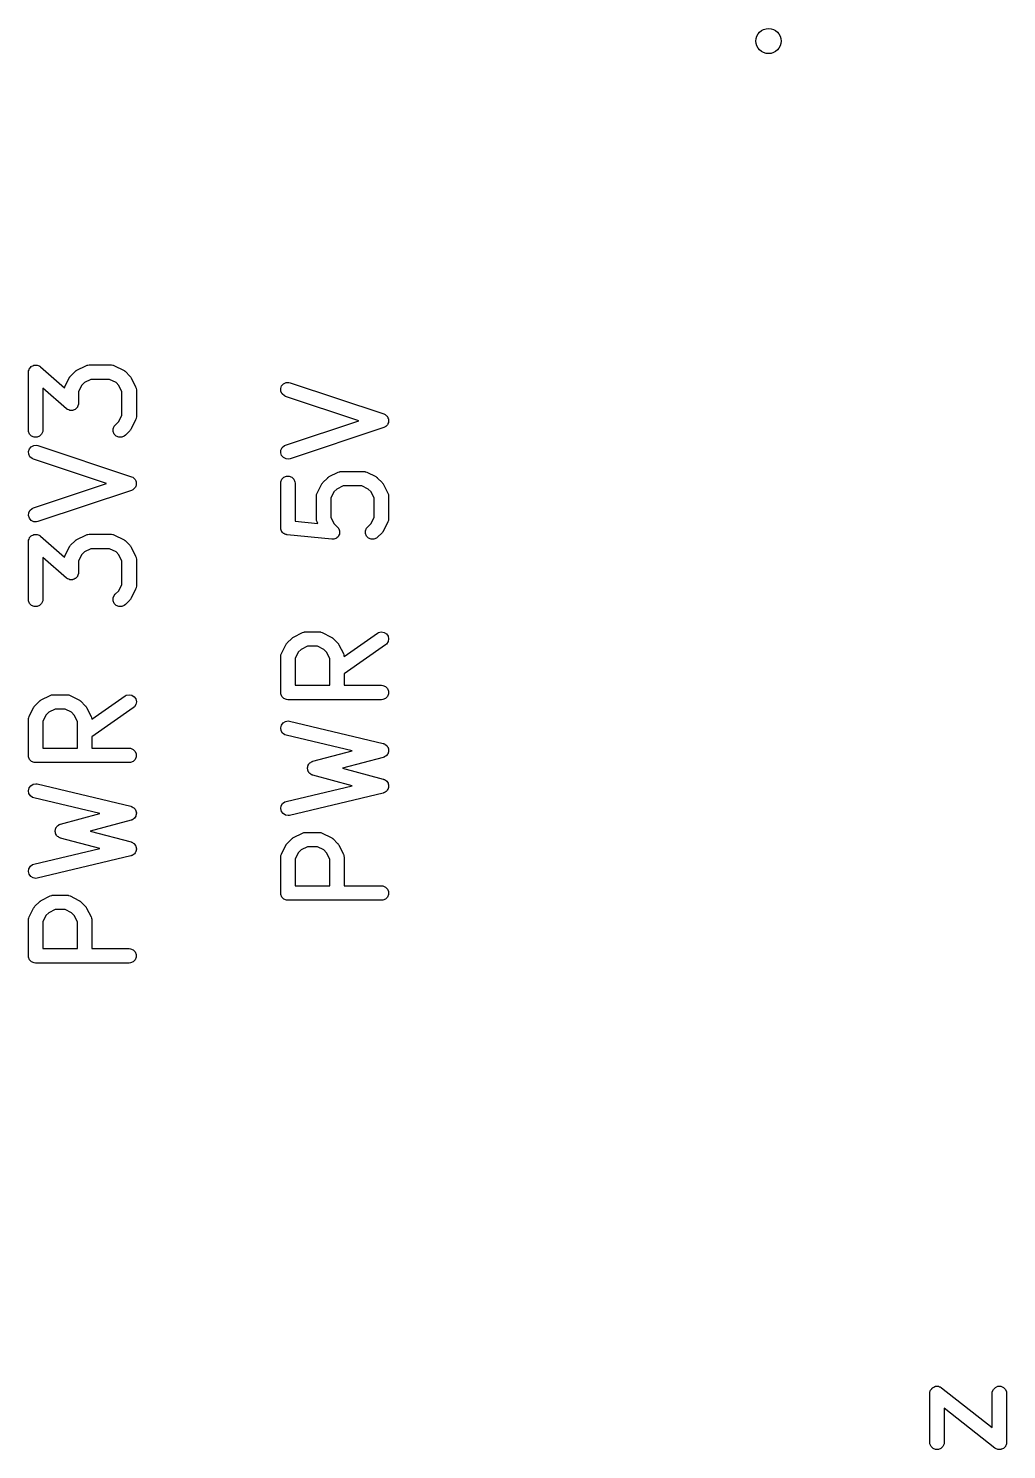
# Model space of a CAD drawing. Extents: x 0.39 to 2.95, y 0.26 to 2.19.
# Drawn here: x 2.395 to 2.93, y 1.23 to 2.007 of the extents above; entities that cross this region are included whole.
import ezdxf

# ---------------------------------------------------------------- set-up
doc = ezdxf.new("R2010")
doc.units = 0
doc.header["$MEASUREMENT"] = 0
doc.layers.add('BLACK', color=7, linetype='CONTINUOUS')

msp = doc.modelspace()

# ---------------------------------------------------------------- linework, layer by layer
at = {"layer": 'BLACK', "linetype": 'CONTINUOUS'}
for p, q in [((2.39515, 1.81885), (2.39519, 1.81926)), ((2.39518, 1.81936), (2.39521, 1.81944)), ((2.39519, 1.81926), (2.39518, 1.81936)), ((2.39521, 1.81944), (2.39523, 1.81962)), ((2.39523, 1.81962), (2.39547, 1.82021)), ((2.39547, 1.82021), (2.39567, 1.82082)), ((2.39567, 1.82082), (2.39576, 1.82092)), ((2.39576, 1.82092), (2.39581, 1.82104)), ((2.39581, 1.82104), (2.39627, 1.82149)), ((2.39627, 1.82149), (2.39669, 1.82198)), ((2.39669, 1.82198), (2.39681, 1.82203)), ((2.39681, 1.82203), (2.3969, 1.82213)), ((2.3969, 1.82213), (2.39749, 1.82237)), ((2.39749, 1.82237), (2.39806, 1.82266)), ((2.39806, 1.82266), (2.3982, 1.82267)), ((2.3982, 1.82267), (2.39832, 1.82272)), ((2.39832, 1.82272), (2.39896, 1.82272)), ((2.39896, 1.82272), (2.3996, 1.82276)), ((2.3996, 1.82276), (2.39972, 1.82272)), ((2.39972, 1.82272), (2.39985, 1.82272)), ((2.39985, 1.82272), (2.40045, 1.82247)), ((2.40045, 1.82247), (2.40105, 1.82227)), ((2.40105, 1.82227), (2.4012, 1.82216)), ((2.4012, 1.82216), (2.40127, 1.82213)), ((2.40127, 1.82213), (2.40135, 1.82206)), ((2.40135, 1.82206), (2.40168, 1.82182)), ((2.40168, 1.82182), (2.41485, 1.8103)), ((2.41824, 1.81676), (2.42067, 1.8192)), ((2.42067, 1.8192), (2.42098, 1.81945)), ((2.42098, 1.81945), (2.42104, 1.81953)), ((2.42104, 1.81953), (2.42116, 1.8196)), ((2.42116, 1.8196), (2.42127, 1.81969)), ((2.42127, 1.81969), (2.42137, 1.81973)), ((2.42137, 1.81973), (2.4217, 1.81994)), ((2.4217, 1.81994), (2.42657, 1.82238)), ((2.42657, 1.82238), (2.42729, 1.82265)), ((2.42729, 1.82265), (2.42743, 1.82266)), ((2.42743, 1.82266), (2.42757, 1.82272)), ((2.42757, 1.82272), (2.42833, 1.82279)), ((2.42833, 1.82279), (2.44052, 1.82279)), ((2.44052, 1.82279), (2.44129, 1.82272)), ((2.44129, 1.82272), (2.44142, 1.82266)), ((2.44142, 1.82266), (2.44156, 1.82265)), ((2.44156, 1.82265), (2.44228, 1.82238)), ((2.44228, 1.82238), (2.44715, 1.81994)), ((2.44715, 1.81994), (2.44748, 1.81973)), ((2.44748, 1.81973), (2.44758, 1.81969)), ((2.44758, 1.81969), (2.44769, 1.8196)), ((2.44769, 1.8196), (2.44781, 1.81953)), ((2.44781, 1.81953), (2.44788, 1.81945)), ((2.44788, 1.81945), (2.44818, 1.8192)), ((2.44818, 1.8192), (2.45061, 1.81676)), ((2.39515, 1.78717), (2.39515, 1.81885)), ((2.41506, 1.81087), (2.4175, 1.81574)), ((2.4175, 1.81574), (2.41771, 1.81607)), ((2.41771, 1.81607), (2.41775, 1.81617)), ((2.41775, 1.81617), (2.41784, 1.81628)), ((2.41784, 1.81628), (2.41791, 1.81639)), ((2.41791, 1.81639), (2.41799, 1.81646)), ((2.41799, 1.81646), (2.41824, 1.81676)), ((2.42426, 1.81165), (2.42252, 1.80818)), ((2.42579, 1.81318), (2.42426, 1.81165)), ((2.42926, 1.81492), (2.42579, 1.81318)), ((2.43959, 1.81492), (2.42926, 1.81492)), ((2.44306, 1.81318), (2.43959, 1.81492)), ((2.4446, 1.81165), (2.44306, 1.81318)), ((2.44633, 1.80818), (2.4446, 1.81165)), ((2.45061, 1.81676), (2.45086, 1.81646)), ((2.45086, 1.81646), (2.45094, 1.81639)), ((2.45094, 1.81639), (2.45102, 1.81628)), ((2.45102, 1.81628), (2.4511, 1.81617)), ((2.4511, 1.81617), (2.45114, 1.81607)), ((2.45114, 1.81607), (2.45135, 1.81574)), ((2.45135, 1.81574), (2.45379, 1.81087)), ((2.53318, 1.80985), (2.53367, 1.81131)), ((2.53367, 1.81131), (2.53467, 1.81247)), ((2.53467, 1.81247), (2.53605, 1.81315)), ((2.53605, 1.81315), (2.53758, 1.81326)), ((2.53758, 1.81326), (2.53833, 1.81309)), ((2.53833, 1.81309), (2.58951, 1.79603)), ((2.41599, 1.79883), (2.40302, 1.81018)), ((2.40302, 1.81018), (2.40302, 1.78717)), ((2.41485, 1.8103), (2.41506, 1.81087)), ((2.42252, 1.80818), (2.42252, 1.80179)), ((2.44633, 1.79541), (2.44633, 1.80818)), ((2.45379, 1.81087), (2.45407, 1.81015)), ((2.45407, 1.81015), (2.45408, 1.81)), ((2.45408, 1.81), (2.45413, 1.80987)), ((2.45413, 1.80987), (2.4542, 1.80911)), ((2.4542, 1.80911), (2.4542, 1.79448)), ((2.53329, 1.80832), (2.53318, 1.80985)), ((2.53398, 1.80694), (2.53329, 1.80832)), ((2.53514, 1.80594), (2.53398, 1.80694)), ((2.53584, 1.80562), (2.53514, 1.80594)), ((2.57582, 1.7923), (2.53584, 1.80562)), ((2.41632, 1.79859), (2.41599, 1.79883)), ((2.4164, 1.79852), (2.41632, 1.79859)), ((2.41647, 1.79849), (2.4164, 1.79852)), ((2.41662, 1.79838), (2.41647, 1.79849)), ((2.41723, 1.79818), (2.41662, 1.79838)), ((2.41782, 1.79793), (2.41723, 1.79818)), ((2.41795, 1.79793), (2.41782, 1.79793)), ((2.41807, 1.79789), (2.41795, 1.79793)), ((2.41871, 1.79793), (2.41807, 1.79789)), ((2.41935, 1.79793), (2.41871, 1.79793)), ((2.41948, 1.79798), (2.41935, 1.79793)), ((2.41961, 1.79799), (2.41948, 1.79798)), ((2.42018, 1.79828), (2.41961, 1.79799)), ((2.42077, 1.79852), (2.42018, 1.79828)), ((2.42087, 1.79861), (2.42077, 1.79852)), ((2.42098, 1.79867), (2.42087, 1.79861)), ((2.42141, 1.79916), (2.42098, 1.79867)), ((2.42186, 1.79961), (2.42141, 1.79916)), ((2.42191, 1.79973), (2.42186, 1.79961)), ((2.422, 1.79983), (2.42191, 1.79973)), ((2.4222, 1.80044), (2.422, 1.79983)), ((2.42245, 1.80103), (2.4222, 1.80044)), ((2.42246, 1.80121), (2.42245, 1.80103)), ((2.42249, 1.80129), (2.42246, 1.80121)), ((2.42252, 1.80179), (2.42248, 1.80139)), ((2.42248, 1.80139), (2.42249, 1.80129)), ((2.58951, 1.79603), (2.59022, 1.79572)), ((2.44153, 1.78794), (2.44212, 1.78936)), ((2.44212, 1.78936), (2.44261, 1.78996)), ((2.44261, 1.78996), (2.4446, 1.79194)), ((2.4446, 1.79194), (2.44633, 1.79541)), ((2.45379, 1.79272), (2.45135, 1.78785)), ((2.45407, 1.79344), (2.45379, 1.79272)), ((2.45408, 1.79358), (2.45407, 1.79344)), ((2.45413, 1.79371), (2.45408, 1.79358)), ((2.4542, 1.79448), (2.45413, 1.79371)), ((2.53584, 1.77897), (2.57582, 1.7923)), ((2.58951, 1.78856), (2.53833, 1.7715)), ((2.59022, 1.78888), (2.58951, 1.78856)), ((2.59022, 1.79572), (2.59043, 1.79553)), ((2.59043, 1.78906), (2.59022, 1.78888)), ((2.59043, 1.79553), (2.59068, 1.79541)), ((2.59068, 1.78919), (2.59043, 1.78906)), ((2.59068, 1.79541), (2.59101, 1.79503)), ((2.59101, 1.78956), (2.59068, 1.78919)), ((2.59101, 1.79503), (2.59138, 1.79471)), ((2.59138, 1.78988), (2.59101, 1.78956)), ((2.59138, 1.79471), (2.5915, 1.79446)), ((2.5915, 1.79013), (2.59138, 1.78988)), ((2.5915, 1.79446), (2.59169, 1.79425)), ((2.59169, 1.79035), (2.5915, 1.79013)), ((2.59169, 1.79425), (2.59184, 1.79378)), ((2.59184, 1.79082), (2.59169, 1.79035)), ((2.59184, 1.79378), (2.59207, 1.79334)), ((2.59207, 1.79126), (2.59184, 1.79082)), ((2.59207, 1.79334), (2.59208, 1.79306)), ((2.59208, 1.79154), (2.59207, 1.79126)), ((2.59208, 1.79306), (2.59217, 1.79279)), ((2.59217, 1.7918), (2.59208, 1.79154)), ((2.59217, 1.79279), (2.59214, 1.7923)), ((2.59214, 1.7923), (2.59217, 1.7918)), ((2.39523, 1.7864), (2.39515, 1.78717)), ((2.39581, 1.78498), (2.39523, 1.7864)), ((2.3969, 1.7839), (2.39581, 1.78498)), ((2.39832, 1.78331), (2.3969, 1.7839)), ((2.39985, 1.78331), (2.39832, 1.78331)), ((2.40127, 1.7839), (2.39985, 1.78331)), ((2.40236, 1.78498), (2.40127, 1.7839)), ((2.40295, 1.7864), (2.40236, 1.78498)), ((2.40302, 1.78717), (2.40295, 1.7864)), ((2.44153, 1.7864), (2.44153, 1.78794)), ((2.44212, 1.78498), (2.44153, 1.7864)), ((2.44321, 1.7839), (2.44212, 1.78498)), ((2.44463, 1.78331), (2.44321, 1.7839)), ((2.44616, 1.78331), (2.44463, 1.78331)), ((2.44758, 1.7839), (2.44616, 1.78331)), ((2.44818, 1.78439), (2.44758, 1.7839)), ((2.45061, 1.78682), (2.44818, 1.78439)), ((2.45086, 1.78713), (2.45061, 1.78682)), ((2.45094, 1.78719), (2.45086, 1.78713)), ((2.45102, 1.78731), (2.45094, 1.78719)), ((2.4511, 1.78742), (2.45102, 1.78731)), ((2.45114, 1.78752), (2.4511, 1.78742)), ((2.45135, 1.78785), (2.45114, 1.78752)), ((2.39518, 1.77548), (2.39567, 1.77694)), ((2.39529, 1.77395), (2.39518, 1.77548)), ((2.39598, 1.77257), (2.39529, 1.77395)), ((2.39567, 1.77694), (2.39667, 1.7781)), ((2.39714, 1.77157), (2.39598, 1.77257)), ((2.39667, 1.7781), (2.39805, 1.77878)), ((2.39805, 1.77878), (2.39958, 1.77889)), ((2.39958, 1.77889), (2.40033, 1.77872)), ((2.40033, 1.77872), (2.45151, 1.76166)), ((2.53318, 1.77474), (2.53329, 1.77628)), ((2.53367, 1.77329), (2.53318, 1.77474)), ((2.53329, 1.77628), (2.53398, 1.77765)), ((2.53467, 1.77213), (2.53367, 1.77329)), ((2.53398, 1.77765), (2.53514, 1.77866)), ((2.53514, 1.77866), (2.53584, 1.77897)), ((2.39784, 1.77125), (2.39714, 1.77157)), ((2.43782, 1.75793), (2.39784, 1.77125)), ((2.53605, 1.77144), (2.53467, 1.77213)), ((2.53758, 1.77133), (2.53605, 1.77144)), ((2.53833, 1.7715), (2.53758, 1.77133)), ((2.39784, 1.7446), (2.43782, 1.75793)), ((2.45151, 1.76166), (2.45222, 1.76135)), ((2.45222, 1.76135), (2.45243, 1.76116)), ((2.45243, 1.76116), (2.45268, 1.76104)), ((2.45268, 1.76104), (2.45301, 1.76066)), ((2.45301, 1.76066), (2.45338, 1.76034)), ((2.45338, 1.76034), (2.4535, 1.76009)), ((2.4535, 1.76009), (2.45369, 1.75987)), ((2.45369, 1.75987), (2.45384, 1.75941)), ((2.45384, 1.75941), (2.45407, 1.75896)), ((2.45407, 1.75689), (2.45384, 1.75644)), ((2.45407, 1.75896), (2.45409, 1.75868)), ((2.45409, 1.75717), (2.45407, 1.75689)), ((2.45409, 1.75868), (2.45417, 1.75842)), ((2.45417, 1.75743), (2.45409, 1.75717)), ((2.45417, 1.75842), (2.45414, 1.75793)), ((2.45414, 1.75793), (2.45417, 1.75743)), ((2.53315, 1.75818), (2.53323, 1.75894)), ((2.53315, 1.7338), (2.53315, 1.75818)), ((2.53323, 1.75894), (2.53381, 1.76036)), ((2.53381, 1.76036), (2.5349, 1.76145)), ((2.5349, 1.76145), (2.53632, 1.76204)), ((2.53632, 1.76204), (2.53785, 1.76204)), ((2.53785, 1.76204), (2.53927, 1.76145)), ((2.53927, 1.76145), (2.54036, 1.76036)), ((2.54036, 1.76036), (2.54095, 1.75894)), ((2.54095, 1.75894), (2.54102, 1.75818)), ((2.54102, 1.75818), (2.54102, 1.73737)), ((2.55306, 1.75263), (2.5555, 1.7575)), ((2.5555, 1.7575), (2.55571, 1.75783)), ((2.55571, 1.75783), (2.55575, 1.75793)), ((2.55575, 1.75793), (2.55584, 1.75803)), ((2.55584, 1.75803), (2.55591, 1.75815)), ((2.55591, 1.75815), (2.55599, 1.75822)), ((2.55599, 1.75822), (2.55624, 1.75852)), ((2.55624, 1.75852), (2.55867, 1.76096)), ((2.55867, 1.76096), (2.55898, 1.76121)), ((2.55898, 1.76121), (2.55904, 1.76129)), ((2.55904, 1.76129), (2.55916, 1.76136)), ((2.55916, 1.76136), (2.55927, 1.76145)), ((2.55927, 1.76145), (2.55937, 1.76149)), ((2.55937, 1.76149), (2.5597, 1.7617)), ((2.5597, 1.7617), (2.56457, 1.76413)), ((2.56457, 1.76413), (2.56529, 1.76441)), ((2.56529, 1.76441), (2.56543, 1.76442)), ((2.56543, 1.76442), (2.56557, 1.76447)), ((2.56557, 1.76447), (2.56633, 1.76455)), ((2.56633, 1.76455), (2.57852, 1.76455)), ((2.57852, 1.76455), (2.57929, 1.76447)), ((2.57929, 1.76447), (2.57942, 1.76442)), ((2.57942, 1.76442), (2.57956, 1.76441)), ((2.57956, 1.76441), (2.58028, 1.76413)), ((2.58028, 1.76413), (2.58515, 1.7617)), ((2.58515, 1.7617), (2.58548, 1.76149)), ((2.58548, 1.76149), (2.58558, 1.76145)), ((2.58558, 1.76145), (2.58569, 1.76136)), ((2.58569, 1.76136), (2.58581, 1.76129)), ((2.58581, 1.76129), (2.58588, 1.76121)), ((2.58588, 1.76121), (2.58618, 1.76096)), ((2.58618, 1.76096), (2.58861, 1.75852)), ((2.58861, 1.75852), (2.58886, 1.75822)), ((2.58886, 1.75822), (2.58894, 1.75815)), ((2.58894, 1.75815), (2.58902, 1.75803)), ((2.58902, 1.75803), (2.5891, 1.75793)), ((2.5891, 1.75793), (2.58914, 1.75783)), ((2.58914, 1.75783), (2.58935, 1.7575)), ((2.58935, 1.7575), (2.59179, 1.75263)), ((2.45151, 1.75419), (2.40033, 1.73713)), ((2.45222, 1.7545), (2.45151, 1.75419)), ((2.45243, 1.75469), (2.45222, 1.7545)), ((2.45268, 1.75481), (2.45243, 1.75469)), ((2.45301, 1.75519), (2.45268, 1.75481)), ((2.45338, 1.75551), (2.45301, 1.75519)), ((2.4535, 1.75576), (2.45338, 1.75551)), ((2.45369, 1.75598), (2.4535, 1.75576)), ((2.45384, 1.75644), (2.45369, 1.75598)), ((2.55265, 1.75086), (2.55272, 1.75163)), ((2.55265, 1.73868), (2.55265, 1.75086)), ((2.55272, 1.75163), (2.55278, 1.75176)), ((2.55278, 1.75176), (2.55279, 1.7519)), ((2.55279, 1.7519), (2.55306, 1.75263)), ((2.56226, 1.75341), (2.56052, 1.74994)), ((2.56052, 1.74994), (2.56052, 1.73961)), ((2.56379, 1.75494), (2.56226, 1.75341)), ((2.56726, 1.75668), (2.56379, 1.75494)), ((2.57759, 1.75668), (2.56726, 1.75668)), ((2.58106, 1.75494), (2.57759, 1.75668)), ((2.5826, 1.75341), (2.58106, 1.75494)), ((2.58433, 1.74994), (2.5826, 1.75341)), ((2.58433, 1.73961), (2.58433, 1.74994)), ((2.59179, 1.75263), (2.59207, 1.7519)), ((2.59207, 1.7519), (2.59208, 1.75176)), ((2.59208, 1.75176), (2.59213, 1.75163)), ((2.59213, 1.75163), (2.5922, 1.75086)), ((2.5922, 1.75086), (2.5922, 1.73868)), ((2.39518, 1.74037), (2.39529, 1.7419)), ((2.39529, 1.7419), (2.39598, 1.74328)), ((2.39598, 1.74328), (2.39714, 1.74428)), ((2.39714, 1.74428), (2.39784, 1.7446)), ((2.39567, 1.73891), (2.39518, 1.74037)), ((2.39667, 1.73775), (2.39567, 1.73891)), ((2.39805, 1.73707), (2.39667, 1.73775)), ((2.39958, 1.73696), (2.39805, 1.73707)), ((2.40033, 1.73713), (2.39958, 1.73696)), ((2.53318, 1.73352), (2.53315, 1.7338)), ((2.54102, 1.73737), (2.55346, 1.73612)), ((2.55272, 1.73791), (2.55265, 1.73868)), ((2.55278, 1.73778), (2.55272, 1.73791)), ((2.55279, 1.73764), (2.55278, 1.73778)), ((2.55306, 1.73692), (2.55279, 1.73764)), ((2.55346, 1.73612), (2.55306, 1.73692)), ((2.56052, 1.73961), (2.56226, 1.73614)), ((2.56226, 1.73614), (2.56424, 1.73415)), ((2.56424, 1.73415), (2.56473, 1.73355)), ((2.56473, 1.73355), (2.56481, 1.73337)), ((2.57953, 1.73214), (2.58012, 1.73355)), ((2.58012, 1.73355), (2.58061, 1.73415)), ((2.58061, 1.73415), (2.5826, 1.73614)), ((2.5826, 1.73614), (2.58433, 1.73961)), ((2.59179, 1.73692), (2.58935, 1.73204)), ((2.59207, 1.73764), (2.59179, 1.73692)), ((2.59208, 1.73778), (2.59207, 1.73764)), ((2.59213, 1.73791), (2.59208, 1.73778)), ((2.5922, 1.73868), (2.59213, 1.73791)), ((2.39515, 1.72624), (2.39519, 1.72665)), ((2.39515, 1.69456), (2.39515, 1.72624)), ((2.39518, 1.72675), (2.39521, 1.72682)), ((2.39519, 1.72665), (2.39518, 1.72675)), ((2.39521, 1.72682), (2.39523, 1.72701)), ((2.39523, 1.72701), (2.39547, 1.7276)), ((2.39547, 1.7276), (2.39567, 1.72821)), ((2.39567, 1.72821), (2.39576, 1.72831)), ((2.39576, 1.72831), (2.39581, 1.72843)), ((2.39581, 1.72843), (2.39627, 1.72888)), ((2.39627, 1.72888), (2.39669, 1.72936)), ((2.39669, 1.72936), (2.39681, 1.72942)), ((2.39681, 1.72942), (2.3969, 1.72951)), ((2.3969, 1.72951), (2.39749, 1.72976)), ((2.39749, 1.72976), (2.39806, 1.73004)), ((2.39806, 1.73004), (2.3982, 1.73005)), ((2.3982, 1.73005), (2.39832, 1.7301)), ((2.39832, 1.7301), (2.39896, 1.7301)), ((2.39896, 1.7301), (2.3996, 1.73015)), ((2.3996, 1.73015), (2.39972, 1.7301)), ((2.39972, 1.7301), (2.39985, 1.7301)), ((2.39985, 1.7301), (2.40045, 1.72986)), ((2.40045, 1.72986), (2.40105, 1.72965)), ((2.40105, 1.72965), (2.4012, 1.72954)), ((2.4012, 1.72954), (2.40127, 1.72951)), ((2.40127, 1.72951), (2.40135, 1.72944)), ((2.40135, 1.72944), (2.40168, 1.7292)), ((2.40168, 1.7292), (2.41485, 1.71768)), ((2.41824, 1.72415), (2.42067, 1.72659)), ((2.42067, 1.72659), (2.42098, 1.72684)), ((2.42098, 1.72684), (2.42104, 1.72691)), ((2.42104, 1.72691), (2.42116, 1.72699)), ((2.42116, 1.72699), (2.42127, 1.72708)), ((2.42127, 1.72708), (2.42137, 1.72712)), ((2.42137, 1.72712), (2.4217, 1.72733)), ((2.4217, 1.72733), (2.42657, 1.72976)), ((2.42657, 1.72976), (2.42729, 1.73004)), ((2.42729, 1.73004), (2.42743, 1.73005)), ((2.42743, 1.73005), (2.42757, 1.7301)), ((2.42757, 1.7301), (2.42833, 1.73018)), ((2.42833, 1.73018), (2.44052, 1.73018)), ((2.44052, 1.73018), (2.44129, 1.7301)), ((2.44129, 1.7301), (2.44142, 1.73005)), ((2.44142, 1.73005), (2.44156, 1.73004)), ((2.44156, 1.73004), (2.44228, 1.72976)), ((2.44228, 1.72976), (2.44715, 1.72733)), ((2.44715, 1.72733), (2.44748, 1.72712)), ((2.44748, 1.72712), (2.44758, 1.72708)), ((2.44758, 1.72708), (2.44769, 1.72699)), ((2.44769, 1.72699), (2.44781, 1.72691)), ((2.44781, 1.72691), (2.44788, 1.72684)), ((2.44788, 1.72684), (2.44818, 1.72659)), ((2.44818, 1.72659), (2.45061, 1.72415)), ((2.53317, 1.73342), (2.53318, 1.73352)), ((2.5332, 1.73333), (2.53317, 1.73342)), ((2.53323, 1.73304), (2.5332, 1.73333)), ((2.53345, 1.7325), (2.53323, 1.73304)), ((2.53361, 1.73195), (2.53345, 1.7325)), ((2.53374, 1.7318), (2.53361, 1.73195)), ((2.53381, 1.73162), (2.53374, 1.7318)), ((2.53422, 1.73121), (2.53381, 1.73162)), ((2.53458, 1.73076), (2.53422, 1.73121)), ((2.53476, 1.73067), (2.53458, 1.73076)), ((2.5349, 1.73053), (2.53476, 1.73067)), ((2.53543, 1.73031), (2.5349, 1.73053)), ((2.53594, 1.73004), (2.53543, 1.73031)), ((2.53623, 1.72998), (2.53594, 1.73004)), ((2.53632, 1.72994), (2.53623, 1.72998)), ((2.53642, 1.72994), (2.53632, 1.72994)), ((2.5367, 1.72989), (2.53642, 1.72994)), ((2.56107, 1.72745), (2.5367, 1.72989)), ((2.56184, 1.72745), (2.56107, 1.72745)), ((2.56203, 1.72751), (2.56184, 1.72745)), ((2.56223, 1.72751), (2.56203, 1.72751)), ((2.56276, 1.72773), (2.56223, 1.72751)), ((2.56331, 1.72789), (2.56276, 1.72773)), ((2.56346, 1.72802), (2.56331, 1.72789)), ((2.56365, 1.72809), (2.56346, 1.72802)), ((2.56405, 1.7285), (2.56365, 1.72809)), ((2.5645, 1.72886), (2.56405, 1.7285)), ((2.56459, 1.72904), (2.5645, 1.72886)), ((2.56473, 1.72918), (2.56459, 1.72904)), ((2.56495, 1.72971), (2.56473, 1.72918)), ((2.56481, 1.73337), (2.56493, 1.73322)), ((2.56493, 1.73322), (2.5651, 1.73267)), ((2.56522, 1.73022), (2.56495, 1.72971)), ((2.5651, 1.73267), (2.56532, 1.73214)), ((2.56524, 1.73042), (2.56522, 1.73022)), ((2.56532, 1.7306), (2.56524, 1.73042)), ((2.56532, 1.73214), (2.56532, 1.73194)), ((2.56532, 1.73194), (2.56538, 1.73175)), ((2.56538, 1.73175), (2.56532, 1.73117)), ((2.56532, 1.73117), (2.56532, 1.7306)), ((2.57953, 1.7306), (2.57953, 1.73214)), ((2.58012, 1.72918), (2.57953, 1.7306)), ((2.58121, 1.72809), (2.58012, 1.72918)), ((2.58263, 1.72751), (2.58121, 1.72809)), ((2.58416, 1.72751), (2.58263, 1.72751)), ((2.58558, 1.72809), (2.58416, 1.72751)), ((2.58618, 1.72858), (2.58558, 1.72809)), ((2.58861, 1.73102), (2.58618, 1.72858)), ((2.58886, 1.73132), (2.58861, 1.73102)), ((2.58894, 1.73139), (2.58886, 1.73132)), ((2.58902, 1.73151), (2.58894, 1.73139)), ((2.5891, 1.73162), (2.58902, 1.73151)), ((2.58914, 1.73171), (2.5891, 1.73162)), ((2.58935, 1.73204), (2.58914, 1.73171)), ((2.41485, 1.71768), (2.41506, 1.71825)), ((2.41506, 1.71825), (2.4175, 1.72313)), ((2.4175, 1.72313), (2.41771, 1.72346)), ((2.41771, 1.72346), (2.41775, 1.72355)), ((2.41775, 1.72355), (2.41784, 1.72366)), ((2.41784, 1.72366), (2.41791, 1.72378)), ((2.41791, 1.72378), (2.41799, 1.72385)), ((2.41799, 1.72385), (2.41824, 1.72415)), ((2.42426, 1.71903), (2.42252, 1.71556)), ((2.42579, 1.72057), (2.42426, 1.71903)), ((2.42926, 1.7223), (2.42579, 1.72057)), ((2.43959, 1.7223), (2.42926, 1.7223)), ((2.44306, 1.72057), (2.43959, 1.7223)), ((2.4446, 1.71903), (2.44306, 1.72057)), ((2.44633, 1.71556), (2.4446, 1.71903)), ((2.45061, 1.72415), (2.45086, 1.72385)), ((2.45086, 1.72385), (2.45094, 1.72378)), ((2.45094, 1.72378), (2.45102, 1.72366)), ((2.45102, 1.72366), (2.4511, 1.72355)), ((2.4511, 1.72355), (2.45114, 1.72346)), ((2.45114, 1.72346), (2.45135, 1.72313)), ((2.45135, 1.72313), (2.45379, 1.71825)), ((2.45379, 1.71825), (2.45407, 1.71753)), ((2.41599, 1.70622), (2.40302, 1.71757)), ((2.40302, 1.71757), (2.40302, 1.69456)), ((2.42252, 1.71556), (2.42252, 1.70918)), ((2.44633, 1.7028), (2.44633, 1.71556)), ((2.45407, 1.71753), (2.45408, 1.71739)), ((2.45408, 1.71739), (2.45413, 1.71726)), ((2.45413, 1.71726), (2.4542, 1.71649)), ((2.4542, 1.71649), (2.4542, 1.70187)), ((2.41632, 1.70598), (2.41599, 1.70622)), ((2.4164, 1.70591), (2.41632, 1.70598)), ((2.41647, 1.70588), (2.4164, 1.70591)), ((2.41662, 1.70577), (2.41647, 1.70588)), ((2.41723, 1.70556), (2.41662, 1.70577)), ((2.41782, 1.70532), (2.41723, 1.70556)), ((2.41795, 1.70532), (2.41782, 1.70532)), ((2.41807, 1.70528), (2.41795, 1.70532)), ((2.41871, 1.70532), (2.41807, 1.70528)), ((2.41935, 1.70532), (2.41871, 1.70532)), ((2.41948, 1.70537), (2.41935, 1.70532)), ((2.41961, 1.70538), (2.41948, 1.70537)), ((2.42018, 1.70566), (2.41961, 1.70538)), ((2.42077, 1.70591), (2.42018, 1.70566)), ((2.42087, 1.706), (2.42077, 1.70591)), ((2.42098, 1.70606), (2.42087, 1.706)), ((2.42141, 1.70654), (2.42098, 1.70606)), ((2.42186, 1.70699), (2.42141, 1.70654)), ((2.42191, 1.70712), (2.42186, 1.70699)), ((2.422, 1.70722), (2.42191, 1.70712)), ((2.4222, 1.70782), (2.422, 1.70722)), ((2.42245, 1.70841), (2.4222, 1.70782)), ((2.42246, 1.7086), (2.42245, 1.70841)), ((2.42249, 1.70867), (2.42246, 1.7086)), ((2.42252, 1.70918), (2.42248, 1.70877)), ((2.42248, 1.70877), (2.42249, 1.70867)), ((2.4446, 1.69933), (2.44633, 1.7028)), ((2.44153, 1.69533), (2.44212, 1.69675)), ((2.44153, 1.69379), (2.44153, 1.69533)), ((2.44212, 1.69675), (2.44261, 1.69734)), ((2.44261, 1.69734), (2.4446, 1.69933)), ((2.45102, 1.6947), (2.45094, 1.69458)), ((2.4511, 1.69481), (2.45102, 1.6947)), ((2.45114, 1.6949), (2.4511, 1.69481)), ((2.45135, 1.69523), (2.45114, 1.6949)), ((2.45379, 1.70011), (2.45135, 1.69523)), ((2.45407, 1.70083), (2.45379, 1.70011)), ((2.45408, 1.70097), (2.45407, 1.70083)), ((2.45413, 1.7011), (2.45408, 1.70097)), ((2.4542, 1.70187), (2.45413, 1.7011)), ((2.39523, 1.69379), (2.39515, 1.69456)), ((2.39581, 1.69237), (2.39523, 1.69379)), ((2.3969, 1.69128), (2.39581, 1.69237)), ((2.39832, 1.6907), (2.3969, 1.69128)), ((2.39985, 1.6907), (2.39832, 1.6907)), ((2.40127, 1.69128), (2.39985, 1.6907)), ((2.40236, 1.69237), (2.40127, 1.69128)), ((2.40295, 1.69379), (2.40236, 1.69237)), ((2.40302, 1.69456), (2.40295, 1.69379)), ((2.44212, 1.69237), (2.44153, 1.69379)), ((2.44321, 1.69128), (2.44212, 1.69237)), ((2.44463, 1.6907), (2.44321, 1.69128)), ((2.44616, 1.6907), (2.44463, 1.6907)), ((2.44758, 1.69128), (2.44616, 1.6907)), ((2.44818, 1.69177), (2.44758, 1.69128)), ((2.45061, 1.69421), (2.44818, 1.69177)), ((2.45086, 1.69451), (2.45061, 1.69421)), ((2.45094, 1.69458), (2.45086, 1.69451)), ((2.53674, 1.67078), (2.53918, 1.67322)), ((2.53918, 1.67322), (2.53948, 1.67347)), ((2.53948, 1.67347), (2.53955, 1.67355)), ((2.53955, 1.67355), (2.53967, 1.67362)), ((2.53967, 1.67362), (2.53977, 1.67371)), ((2.53977, 1.67371), (2.53987, 1.67375)), ((2.53987, 1.67375), (2.5402, 1.67396)), ((2.5402, 1.67396), (2.54507, 1.6764)), ((2.54507, 1.6764), (2.5458, 1.67667)), ((2.5458, 1.67667), (2.54594, 1.67668)), ((2.54594, 1.67668), (2.54607, 1.67674)), ((2.54607, 1.67674), (2.54684, 1.67681)), ((2.54684, 1.67681), (2.55415, 1.67681)), ((2.55415, 1.67681), (2.55492, 1.67674)), ((2.55492, 1.67674), (2.55505, 1.67668)), ((2.55505, 1.67668), (2.55519, 1.67667)), ((2.55519, 1.67667), (2.55591, 1.6764)), ((2.55591, 1.6764), (2.56078, 1.67396)), ((2.56078, 1.67396), (2.56111, 1.67375)), ((2.56111, 1.67375), (2.56121, 1.67371)), ((2.56121, 1.67371), (2.56132, 1.67362)), ((2.56132, 1.67362), (2.56144, 1.67355)), ((2.56144, 1.67355), (2.5615, 1.67347)), ((2.5615, 1.67347), (2.56181, 1.67322)), ((2.56181, 1.67322), (2.56424, 1.67078)), ((2.56781, 1.66336), (2.58601, 1.6761)), ((2.58601, 1.6761), (2.58668, 1.67648)), ((2.58668, 1.67648), (2.58818, 1.67681)), ((2.58818, 1.67681), (2.5897, 1.67654)), ((2.5897, 1.67654), (2.59099, 1.67572)), ((2.59099, 1.67572), (2.59187, 1.67446)), ((2.59194, 1.67145), (2.59111, 1.67015)), ((2.59187, 1.67446), (2.5922, 1.67296)), ((2.5922, 1.67296), (2.59194, 1.67145)), ((2.53315, 1.66313), (2.53323, 1.66389)), ((2.53323, 1.66389), (2.53328, 1.66402)), ((2.53328, 1.66402), (2.53329, 1.66417)), ((2.53329, 1.66417), (2.53357, 1.66489)), ((2.53357, 1.66489), (2.536, 1.66976)), ((2.536, 1.66976), (2.53621, 1.67009)), ((2.53621, 1.67009), (2.53625, 1.67019)), ((2.53625, 1.67019), (2.53634, 1.6703)), ((2.53634, 1.6703), (2.53641, 1.67041)), ((2.53641, 1.67041), (2.53649, 1.67048)), ((2.53649, 1.67048), (2.53674, 1.67078)), ((2.54276, 1.66567), (2.54102, 1.6622)), ((2.54429, 1.6672), (2.54276, 1.66567)), ((2.54776, 1.66894), (2.54429, 1.6672)), ((2.55322, 1.66894), (2.54776, 1.66894)), ((2.55669, 1.6672), (2.55322, 1.66894)), ((2.55822, 1.66567), (2.55669, 1.6672)), ((2.55996, 1.6622), (2.55822, 1.66567)), ((2.56424, 1.67078), (2.56449, 1.67048)), ((2.56449, 1.67048), (2.56457, 1.67041)), ((2.56457, 1.67041), (2.56464, 1.6703)), ((2.56464, 1.6703), (2.56473, 1.67019)), ((2.56473, 1.67019), (2.56477, 1.67009)), ((2.56477, 1.67009), (2.56498, 1.66976)), ((2.56498, 1.66976), (2.56742, 1.66489)), ((2.56742, 1.66489), (2.56769, 1.66417)), ((2.56769, 1.66417), (2.5677, 1.66402)), ((2.5677, 1.66402), (2.56776, 1.66389)), ((2.56776, 1.66389), (2.56781, 1.66336)), ((2.59053, 1.66965), (2.56783, 1.65376)), ((2.59111, 1.67015), (2.59053, 1.66965)), ((2.53315, 1.64363), (2.53315, 1.66313)), ((2.54102, 1.6622), (2.54102, 1.64757)), ((2.55996, 1.64757), (2.55996, 1.6622)), ((2.56783, 1.65376), (2.56783, 1.64757)), ((2.4022, 1.63959), (2.40707, 1.64202)), ((2.40707, 1.64202), (2.4078, 1.6423)), ((2.4078, 1.6423), (2.40794, 1.64231)), ((2.40794, 1.64231), (2.40807, 1.64236)), ((2.40807, 1.64236), (2.40884, 1.64244)), ((2.40884, 1.64244), (2.41615, 1.64244)), ((2.41615, 1.64244), (2.41692, 1.64236)), ((2.41692, 1.64236), (2.41705, 1.64231)), ((2.41705, 1.64231), (2.41719, 1.6423)), ((2.41719, 1.6423), (2.41791, 1.64202)), ((2.41791, 1.64202), (2.42278, 1.63959)), ((2.42981, 1.62899), (2.44801, 1.64173)), ((2.44801, 1.64173), (2.44868, 1.64211)), ((2.44868, 1.64211), (2.45018, 1.64244)), ((2.45018, 1.64244), (2.4517, 1.64217)), ((2.4517, 1.64217), (2.45299, 1.64135)), ((2.45299, 1.64135), (2.45387, 1.64009)), ((2.53323, 1.64286), (2.53315, 1.64363)), ((2.53381, 1.64144), (2.53323, 1.64286)), ((2.5349, 1.64035), (2.53381, 1.64144)), ((2.53632, 1.63977), (2.5349, 1.64035)), ((2.54102, 1.64757), (2.55996, 1.64757)), ((2.56783, 1.64757), (2.58827, 1.64757)), ((2.58827, 1.64757), (2.58904, 1.64749)), ((2.58904, 1.64749), (2.59046, 1.6469)), ((2.59046, 1.64035), (2.58904, 1.63977)), ((2.59046, 1.6469), (2.59154, 1.64582)), ((2.59154, 1.64144), (2.59046, 1.64035)), ((2.59154, 1.64582), (2.59213, 1.6444)), ((2.59213, 1.64286), (2.59154, 1.64144)), ((2.59213, 1.6444), (2.59213, 1.64286)), ((2.39557, 1.63051), (2.398, 1.63539)), ((2.398, 1.63539), (2.39821, 1.63572)), ((2.39821, 1.63572), (2.39825, 1.63582)), ((2.39825, 1.63582), (2.39834, 1.63592)), ((2.39834, 1.63592), (2.39841, 1.63604)), ((2.39841, 1.63604), (2.39849, 1.63611)), ((2.39849, 1.63611), (2.39874, 1.63641)), ((2.39874, 1.63641), (2.40118, 1.63885)), ((2.40118, 1.63885), (2.40148, 1.6391)), ((2.40148, 1.6391), (2.40155, 1.63918)), ((2.40155, 1.63918), (2.40167, 1.63925)), ((2.40167, 1.63925), (2.40177, 1.63934)), ((2.40177, 1.63934), (2.40187, 1.63938)), ((2.40187, 1.63938), (2.4022, 1.63959)), ((2.40629, 1.63283), (2.40476, 1.6313)), ((2.40976, 1.63457), (2.40629, 1.63283)), ((2.41522, 1.63457), (2.40976, 1.63457)), ((2.41869, 1.63283), (2.41522, 1.63457)), ((2.42022, 1.6313), (2.41869, 1.63283)), ((2.42278, 1.63959), (2.42311, 1.63938)), ((2.42311, 1.63938), (2.42321, 1.63934)), ((2.42321, 1.63934), (2.42332, 1.63925)), ((2.42332, 1.63925), (2.42344, 1.63918)), ((2.42344, 1.63918), (2.4235, 1.6391)), ((2.4235, 1.6391), (2.42381, 1.63885)), ((2.42381, 1.63885), (2.42624, 1.63641)), ((2.42624, 1.63641), (2.42649, 1.63611)), ((2.42649, 1.63611), (2.42657, 1.63604)), ((2.42657, 1.63604), (2.42664, 1.63592)), ((2.42664, 1.63592), (2.42673, 1.63582)), ((2.42673, 1.63582), (2.42677, 1.63572)), ((2.42677, 1.63572), (2.42698, 1.63539)), ((2.42698, 1.63539), (2.42942, 1.63051)), ((2.45253, 1.63528), (2.42983, 1.61939)), ((2.45311, 1.63578), (2.45253, 1.63528)), ((2.45394, 1.63708), (2.45311, 1.63578)), ((2.45387, 1.64009), (2.4542, 1.63859)), ((2.4542, 1.63859), (2.45394, 1.63708)), ((2.53709, 1.63969), (2.53632, 1.63977)), ((2.58827, 1.63969), (2.53709, 1.63969)), ((2.58904, 1.63977), (2.58827, 1.63969)), ((2.39515, 1.62875), (2.39523, 1.62952)), ((2.39515, 1.60926), (2.39515, 1.62875)), ((2.39523, 1.62952), (2.39528, 1.62965)), ((2.39528, 1.62965), (2.39529, 1.62979)), ((2.39529, 1.62979), (2.39557, 1.63051)), ((2.40476, 1.6313), (2.40302, 1.62782)), ((2.40302, 1.62782), (2.40302, 1.61319)), ((2.42196, 1.62782), (2.42022, 1.6313)), ((2.42196, 1.61319), (2.42196, 1.62782)), ((2.42942, 1.63051), (2.42969, 1.62979)), ((2.42969, 1.62979), (2.4297, 1.62965)), ((2.4297, 1.62965), (2.42976, 1.62952)), ((2.42976, 1.62952), (2.42981, 1.62899)), ((2.53315, 1.62428), (2.53351, 1.62577)), ((2.53351, 1.62577), (2.53441, 1.62702)), ((2.53441, 1.62702), (2.53572, 1.62782)), ((2.53572, 1.62782), (2.53723, 1.62806)), ((2.53723, 1.62806), (2.538, 1.62796)), ((2.538, 1.62796), (2.58918, 1.61577)), ((2.42983, 1.61939), (2.42983, 1.61319)), ((2.5334, 1.62276), (2.53315, 1.62428)), ((2.5342, 1.62145), (2.5334, 1.62276)), ((2.53545, 1.62055), (2.5342, 1.62145)), ((2.53617, 1.6203), (2.53545, 1.62055)), ((2.57218, 1.61173), (2.53617, 1.6203)), ((2.39523, 1.60849), (2.39515, 1.60926)), ((2.40302, 1.61319), (2.42196, 1.61319)), ((2.42983, 1.61319), (2.45027, 1.61319)), ((2.45027, 1.61319), (2.45104, 1.61312)), ((2.45104, 1.61312), (2.45246, 1.61253)), ((2.45246, 1.61253), (2.45354, 1.61144)), ((2.45354, 1.61144), (2.45413, 1.61002)), ((2.45413, 1.61002), (2.45413, 1.60849)), ((2.5507, 1.606), (2.57218, 1.61173)), ((2.58918, 1.61577), (2.58944, 1.61568)), ((2.58944, 1.61568), (2.58954, 1.61567)), ((2.58954, 1.61567), (2.58962, 1.61562)), ((2.58962, 1.61562), (2.58991, 1.61552)), ((2.58991, 1.61552), (2.59037, 1.61519)), ((2.59037, 1.61519), (2.59087, 1.6149)), ((2.59087, 1.6149), (2.59099, 1.61474)), ((2.59106, 1.60922), (2.59095, 1.60906)), ((2.59099, 1.61474), (2.59115, 1.61462)), ((2.59122, 1.60935), (2.59106, 1.60922)), ((2.59115, 1.61462), (2.59145, 1.61414)), ((2.59151, 1.60984), (2.59122, 1.60935)), ((2.59145, 1.61414), (2.5918, 1.61368)), ((2.59185, 1.6103), (2.59151, 1.60984)), ((2.5918, 1.61368), (2.59185, 1.61349)), ((2.59185, 1.61349), (2.59196, 1.61331)), ((2.59189, 1.6105), (2.59185, 1.6103)), ((2.59199, 1.61067), (2.59189, 1.6105)), ((2.59196, 1.61331), (2.59205, 1.61275)), ((2.59207, 1.61124), (2.59199, 1.61067)), ((2.59205, 1.61275), (2.5922, 1.6122)), ((2.5922, 1.6118), (2.59207, 1.61124)), ((2.5922, 1.6122), (2.59217, 1.612)), ((2.59217, 1.612), (2.5922, 1.6118)), ((2.39581, 1.60707), (2.39523, 1.60849)), ((2.3969, 1.60598), (2.39581, 1.60707)), ((2.39832, 1.60539), (2.3969, 1.60598)), ((2.39909, 1.60532), (2.39832, 1.60539)), ((2.45027, 1.60532), (2.39909, 1.60532)), ((2.45104, 1.60539), (2.45027, 1.60532)), ((2.45246, 1.60598), (2.45104, 1.60539)), ((2.45354, 1.60707), (2.45246, 1.60598)), ((2.45413, 1.60849), (2.45354, 1.60707)), ((2.54778, 1.60245), (2.54791, 1.60295)), ((2.54781, 1.6022), (2.54778, 1.60245)), ((2.54778, 1.60194), (2.54781, 1.6022)), ((2.54791, 1.60144), (2.54778, 1.60194)), ((2.54791, 1.60295), (2.54798, 1.60347)), ((2.54798, 1.60093), (2.54791, 1.60144)), ((2.54798, 1.60347), (2.54811, 1.60369)), ((2.54811, 1.60369), (2.54818, 1.60393)), ((2.54818, 1.60393), (2.54849, 1.60435)), ((2.54849, 1.60435), (2.54875, 1.6048)), ((2.54875, 1.6048), (2.54896, 1.60495)), ((2.54896, 1.60495), (2.54911, 1.60515)), ((2.54911, 1.60515), (2.54956, 1.60541)), ((2.54956, 1.60541), (2.54997, 1.60573)), ((2.54997, 1.60573), (2.55035, 1.60587)), ((2.55035, 1.60587), (2.55044, 1.60592)), ((2.55044, 1.60592), (2.55052, 1.60593)), ((2.55052, 1.60593), (2.5507, 1.606)), ((2.58928, 1.60814), (2.56699, 1.6022)), ((2.56699, 1.6022), (2.58928, 1.59625)), ((2.58954, 1.60824), (2.58928, 1.60814)), ((2.58964, 1.60825), (2.58954, 1.60824)), ((2.58972, 1.60831), (2.58964, 1.60825)), ((2.59, 1.60841), (2.58972, 1.60831)), ((2.59046, 1.60876), (2.59, 1.60841)), ((2.59095, 1.60906), (2.59046, 1.60876)), ((2.39772, 1.59345), (2.39923, 1.59369)), ((2.39923, 1.59369), (2.4, 1.59359)), ((2.54811, 1.60071), (2.54798, 1.60093)), ((2.54818, 1.60046), (2.54811, 1.60071)), ((2.54849, 1.60005), (2.54818, 1.60046)), ((2.54875, 1.5996), (2.54849, 1.60005)), ((2.54896, 1.59944), (2.54875, 1.5996)), ((2.54911, 1.59924), (2.54896, 1.59944)), ((2.54956, 1.59898), (2.54911, 1.59924)), ((2.54997, 1.59866), (2.54956, 1.59898)), ((2.55035, 1.59852), (2.54997, 1.59866)), ((2.55044, 1.59847), (2.55035, 1.59852)), ((2.55052, 1.59846), (2.55044, 1.59847)), ((2.5507, 1.59839), (2.55052, 1.59846)), ((2.57218, 1.59266), (2.5507, 1.59839)), ((2.58928, 1.59625), (2.58954, 1.59615)), ((2.58954, 1.59615), (2.58964, 1.59614)), ((2.58964, 1.59614), (2.58972, 1.59609)), ((2.58972, 1.59609), (2.59, 1.59598)), ((2.59, 1.59598), (2.59046, 1.59563)), ((2.59046, 1.59563), (2.59095, 1.59533)), ((2.59095, 1.59533), (2.59106, 1.59517)), ((2.59106, 1.59517), (2.59122, 1.59505)), ((2.59122, 1.59505), (2.59151, 1.59455)), ((2.59151, 1.59455), (2.59185, 1.59409)), ((2.59185, 1.59409), (2.59189, 1.59389)), ((2.59189, 1.59389), (2.59199, 1.59372)), ((2.59199, 1.59372), (2.59207, 1.59315)), ((2.39515, 1.58991), (2.39551, 1.5914)), ((2.3954, 1.58839), (2.39515, 1.58991)), ((2.3962, 1.58708), (2.3954, 1.58839)), ((2.39551, 1.5914), (2.39641, 1.59264)), ((2.39745, 1.58618), (2.3962, 1.58708)), ((2.39641, 1.59264), (2.39772, 1.59345)), ((2.39817, 1.58593), (2.39745, 1.58618)), ((2.43418, 1.57736), (2.39817, 1.58593)), ((2.4, 1.59359), (2.45118, 1.5814)), ((2.53617, 1.58409), (2.57218, 1.59266)), ((2.58918, 1.58862), (2.538, 1.57643)), ((2.58944, 1.58871), (2.58918, 1.58862)), ((2.58954, 1.58872), (2.58944, 1.58871)), ((2.58962, 1.58877), (2.58954, 1.58872)), ((2.58991, 1.58887), (2.58962, 1.58877)), ((2.59037, 1.5892), (2.58991, 1.58887)), ((2.59087, 1.58949), (2.59037, 1.5892)), ((2.59099, 1.58965), (2.59087, 1.58949)), ((2.59115, 1.58977), (2.59099, 1.58965)), ((2.59145, 1.59026), (2.59115, 1.58977)), ((2.5918, 1.59071), (2.59145, 1.59026)), ((2.59185, 1.59091), (2.5918, 1.59071)), ((2.59196, 1.59108), (2.59185, 1.59091)), ((2.59205, 1.59164), (2.59196, 1.59108)), ((2.5922, 1.59219), (2.59205, 1.59164)), ((2.59207, 1.59315), (2.5922, 1.59259)), ((2.5922, 1.59259), (2.59217, 1.59239)), ((2.59217, 1.59239), (2.5922, 1.59219)), ((2.45118, 1.5814), (2.45144, 1.58131)), ((2.45144, 1.58131), (2.45154, 1.5813)), ((2.45154, 1.5813), (2.45162, 1.58125)), ((2.45162, 1.58125), (2.45191, 1.58115)), ((2.45191, 1.58115), (2.45237, 1.58082)), ((2.45237, 1.58082), (2.45287, 1.58053)), ((2.45287, 1.58053), (2.45299, 1.58037)), ((2.45299, 1.58037), (2.45315, 1.58025)), ((2.45315, 1.58025), (2.45345, 1.57976)), ((2.45345, 1.57976), (2.4538, 1.57931)), ((2.4538, 1.57931), (2.45385, 1.57911)), ((2.45385, 1.57911), (2.45396, 1.57894)), ((2.45396, 1.57894), (2.45405, 1.57838)), ((2.45405, 1.57838), (2.4542, 1.57783)), ((2.53315, 1.58011), (2.5334, 1.58163)), ((2.53351, 1.57862), (2.53315, 1.58011)), ((2.5334, 1.58163), (2.5342, 1.58294)), ((2.53441, 1.57737), (2.53351, 1.57862)), ((2.5342, 1.58294), (2.53545, 1.58384)), ((2.53545, 1.58384), (2.53617, 1.58409)), ((2.41049, 1.56997), (2.41075, 1.57042)), ((2.41075, 1.57042), (2.41096, 1.57058)), ((2.41096, 1.57058), (2.41111, 1.57078)), ((2.41111, 1.57078), (2.41156, 1.57104)), ((2.41156, 1.57104), (2.41197, 1.57136)), ((2.41197, 1.57136), (2.41235, 1.5715)), ((2.41235, 1.5715), (2.41244, 1.57155)), ((2.41244, 1.57155), (2.41252, 1.57156)), ((2.41252, 1.57156), (2.4127, 1.57163)), ((2.4127, 1.57163), (2.43418, 1.57736)), ((2.45128, 1.57377), (2.42899, 1.56782)), ((2.45154, 1.57387), (2.45128, 1.57377)), ((2.45164, 1.57388), (2.45154, 1.57387)), ((2.45172, 1.57393), (2.45164, 1.57388)), ((2.452, 1.57404), (2.45172, 1.57393)), ((2.45246, 1.57439), (2.452, 1.57404)), ((2.45295, 1.57469), (2.45246, 1.57439)), ((2.45306, 1.57485), (2.45295, 1.57469)), ((2.45322, 1.57497), (2.45306, 1.57485)), ((2.45351, 1.57547), (2.45322, 1.57497)), ((2.45385, 1.57593), (2.45351, 1.57547)), ((2.45389, 1.57613), (2.45385, 1.57593)), ((2.45399, 1.5763), (2.45389, 1.57613)), ((2.45407, 1.57687), (2.45399, 1.5763)), ((2.4542, 1.57743), (2.45407, 1.57687)), ((2.4542, 1.57783), (2.45417, 1.57763)), ((2.45417, 1.57763), (2.4542, 1.57743)), ((2.53572, 1.57657), (2.53441, 1.57737)), ((2.53723, 1.57633), (2.53572, 1.57657)), ((2.538, 1.57643), (2.53723, 1.57633)), ((2.40978, 1.56808), (2.40991, 1.56858)), ((2.40981, 1.56782), (2.40978, 1.56808)), ((2.40978, 1.56757), (2.40981, 1.56782)), ((2.40991, 1.56707), (2.40978, 1.56757)), ((2.40991, 1.56858), (2.40998, 1.56909)), ((2.40998, 1.56655), (2.40991, 1.56707)), ((2.40998, 1.56909), (2.41011, 1.56931)), ((2.41011, 1.56633), (2.40998, 1.56655)), ((2.41011, 1.56931), (2.41018, 1.56956)), ((2.41018, 1.56609), (2.41011, 1.56633)), ((2.41018, 1.56956), (2.41049, 1.56997)), ((2.41049, 1.56567), (2.41018, 1.56609)), ((2.41075, 1.56522), (2.41049, 1.56567)), ((2.41096, 1.56507), (2.41075, 1.56522)), ((2.41111, 1.56487), (2.41096, 1.56507)), ((2.41156, 1.56461), (2.41111, 1.56487)), ((2.41197, 1.56429), (2.41156, 1.56461)), ((2.41235, 1.56415), (2.41197, 1.56429)), ((2.41244, 1.5641), (2.41235, 1.56415)), ((2.41252, 1.56409), (2.41244, 1.5641)), ((2.4127, 1.56402), (2.41252, 1.56409)), ((2.43418, 1.55829), (2.4127, 1.56402)), ((2.42899, 1.56782), (2.45128, 1.56188)), ((2.53674, 1.56111), (2.53918, 1.56355)), ((2.53918, 1.56355), (2.53948, 1.5638)), ((2.53948, 1.5638), (2.53955, 1.56387)), ((2.53955, 1.56387), (2.53967, 1.56395)), ((2.53967, 1.56395), (2.53977, 1.56404)), ((2.53977, 1.56404), (2.53987, 1.56408)), ((2.53987, 1.56408), (2.5402, 1.56428)), ((2.5402, 1.56428), (2.54507, 1.56672)), ((2.54507, 1.56672), (2.5458, 1.567)), ((2.5458, 1.567), (2.54594, 1.56701)), ((2.54594, 1.56701), (2.54607, 1.56706)), ((2.54607, 1.56706), (2.54684, 1.56714)), ((2.54684, 1.56714), (2.55415, 1.56714)), ((2.55415, 1.56714), (2.55492, 1.56706)), ((2.55492, 1.56706), (2.55505, 1.56701)), ((2.55505, 1.56701), (2.55519, 1.567)), ((2.55519, 1.567), (2.55591, 1.56672)), ((2.55591, 1.56672), (2.56078, 1.56428)), ((2.56078, 1.56428), (2.56111, 1.56408)), ((2.56111, 1.56408), (2.56121, 1.56404)), ((2.56121, 1.56404), (2.56132, 1.56395)), ((2.56132, 1.56395), (2.56144, 1.56387)), ((2.56144, 1.56387), (2.5615, 1.5638)), ((2.5615, 1.5638), (2.56181, 1.56355)), ((2.56181, 1.56355), (2.56424, 1.56111)), ((2.39817, 1.54972), (2.43418, 1.55829)), ((2.45128, 1.56188), (2.45154, 1.56178)), ((2.45154, 1.56178), (2.45164, 1.56177)), ((2.45164, 1.56177), (2.45172, 1.56171)), ((2.45172, 1.56171), (2.452, 1.56161)), ((2.45237, 1.55483), (2.45191, 1.5545)), ((2.452, 1.56161), (2.45246, 1.56126)), ((2.45287, 1.55512), (2.45237, 1.55483)), ((2.45246, 1.56126), (2.45295, 1.56096)), ((2.45299, 1.55528), (2.45287, 1.55512)), ((2.45295, 1.56096), (2.45306, 1.5608)), ((2.45315, 1.5554), (2.45299, 1.55528)), ((2.45306, 1.5608), (2.45322, 1.56067)), ((2.45345, 1.55588), (2.45315, 1.5554)), ((2.45322, 1.56067), (2.45351, 1.56018)), ((2.4538, 1.55634), (2.45345, 1.55588)), ((2.45351, 1.56018), (2.45385, 1.55972)), ((2.45385, 1.55653), (2.4538, 1.55634)), ((2.45385, 1.55972), (2.45389, 1.55952)), ((2.45396, 1.55671), (2.45385, 1.55653)), ((2.45389, 1.55952), (2.45399, 1.55934)), ((2.45405, 1.55727), (2.45396, 1.55671)), ((2.45399, 1.55934), (2.45407, 1.55878)), ((2.4542, 1.55782), (2.45405, 1.55727)), ((2.45407, 1.55878), (2.4542, 1.55822)), ((2.4542, 1.55822), (2.45417, 1.55802)), ((2.45417, 1.55802), (2.4542, 1.55782)), ((2.53329, 1.55449), (2.53357, 1.55521)), ((2.53357, 1.55521), (2.536, 1.56009)), ((2.536, 1.56009), (2.53621, 1.56042)), ((2.53621, 1.56042), (2.53625, 1.56051)), ((2.53625, 1.56051), (2.53634, 1.56062)), ((2.53634, 1.56062), (2.53641, 1.56074)), ((2.53641, 1.56074), (2.53649, 1.56081)), ((2.53649, 1.56081), (2.53674, 1.56111)), ((2.54276, 1.55599), (2.54102, 1.55252)), ((2.54429, 1.55753), (2.54276, 1.55599)), ((2.54776, 1.55926), (2.54429, 1.55753)), ((2.55322, 1.55926), (2.54776, 1.55926)), ((2.55669, 1.55753), (2.55322, 1.55926)), ((2.55822, 1.55599), (2.55669, 1.55753)), ((2.55996, 1.55252), (2.55822, 1.55599)), ((2.56424, 1.56111), (2.56449, 1.56081)), ((2.56449, 1.56081), (2.56457, 1.56074)), ((2.56457, 1.56074), (2.56464, 1.56062)), ((2.56464, 1.56062), (2.56473, 1.56051)), ((2.56473, 1.56051), (2.56477, 1.56042)), ((2.56477, 1.56042), (2.56498, 1.56009)), ((2.56498, 1.56009), (2.56742, 1.55521)), ((2.56742, 1.55521), (2.56769, 1.55449)), ((2.39515, 1.54574), (2.3954, 1.54726)), ((2.3954, 1.54726), (2.3962, 1.54857)), ((2.3962, 1.54857), (2.39745, 1.54947)), ((2.39745, 1.54947), (2.39817, 1.54972)), ((2.45118, 1.55425), (2.4, 1.54206)), ((2.45144, 1.55434), (2.45118, 1.55425)), ((2.45154, 1.55435), (2.45144, 1.55434)), ((2.45162, 1.5544), (2.45154, 1.55435)), ((2.45191, 1.5545), (2.45162, 1.5544)), ((2.53315, 1.55345), (2.53323, 1.55422)), ((2.53315, 1.53395), (2.53315, 1.55345)), ((2.53323, 1.55422), (2.53328, 1.55435)), ((2.53328, 1.55435), (2.53329, 1.55449)), ((2.54102, 1.55252), (2.54102, 1.53789)), ((2.55996, 1.53789), (2.55996, 1.55252)), ((2.56769, 1.55449), (2.5677, 1.55435)), ((2.5677, 1.55435), (2.56776, 1.55422)), ((2.56776, 1.55422), (2.56783, 1.55345)), ((2.56783, 1.55345), (2.56783, 1.53789)), ((2.39551, 1.54425), (2.39515, 1.54574)), ((2.39641, 1.543), (2.39551, 1.54425)), ((2.39772, 1.5422), (2.39641, 1.543)), ((2.39923, 1.54195), (2.39772, 1.5422)), ((2.4, 1.54206), (2.39923, 1.54195)), ((2.4022, 1.52991), (2.40707, 1.53235)), ((2.40707, 1.53235), (2.4078, 1.53263)), ((2.4078, 1.53263), (2.40794, 1.53264)), ((2.40794, 1.53264), (2.40807, 1.53269)), ((2.40807, 1.53269), (2.40884, 1.53277)), ((2.40884, 1.53277), (2.41615, 1.53277)), ((2.41615, 1.53277), (2.41692, 1.53269)), ((2.41692, 1.53269), (2.41705, 1.53264)), ((2.41705, 1.53264), (2.41719, 1.53263)), ((2.41719, 1.53263), (2.41791, 1.53235)), ((2.41791, 1.53235), (2.42278, 1.52991)), ((2.53323, 1.53319), (2.53315, 1.53395)), ((2.53381, 1.53177), (2.53323, 1.53319)), ((2.5349, 1.53068), (2.53381, 1.53177)), ((2.54102, 1.53789), (2.55996, 1.53789)), ((2.56783, 1.53789), (2.58827, 1.53789)), ((2.58827, 1.53789), (2.58904, 1.53782)), ((2.58904, 1.53782), (2.59046, 1.53723)), ((2.59046, 1.53723), (2.59154, 1.53614)), ((2.59154, 1.53177), (2.59046, 1.53068)), ((2.59154, 1.53614), (2.59213, 1.53472)), ((2.59213, 1.53319), (2.59154, 1.53177)), ((2.59213, 1.53472), (2.59213, 1.53319)), ((2.39557, 1.52084), (2.398, 1.52571)), ((2.398, 1.52571), (2.39821, 1.52605)), ((2.39821, 1.52605), (2.39825, 1.52614)), ((2.39825, 1.52614), (2.39834, 1.52625)), ((2.39834, 1.52625), (2.39841, 1.52637)), ((2.39841, 1.52637), (2.39849, 1.52644)), ((2.39849, 1.52644), (2.39874, 1.52674)), ((2.39874, 1.52674), (2.40118, 1.52918)), ((2.40118, 1.52918), (2.40148, 1.52942)), ((2.40148, 1.52942), (2.40155, 1.5295)), ((2.40155, 1.5295), (2.40167, 1.52958)), ((2.40167, 1.52958), (2.40177, 1.52967)), ((2.40177, 1.52967), (2.40187, 1.5297)), ((2.40187, 1.5297), (2.4022, 1.52991)), ((2.40976, 1.52489), (2.40629, 1.52316)), ((2.41522, 1.52489), (2.40976, 1.52489)), ((2.41869, 1.52316), (2.41522, 1.52489)), ((2.42278, 1.52991), (2.42311, 1.5297)), ((2.42311, 1.5297), (2.42321, 1.52967)), ((2.42321, 1.52967), (2.42332, 1.52958)), ((2.42332, 1.52958), (2.42344, 1.5295)), ((2.42344, 1.5295), (2.4235, 1.52942)), ((2.4235, 1.52942), (2.42381, 1.52918)), ((2.42381, 1.52918), (2.42624, 1.52674)), ((2.42624, 1.52674), (2.42649, 1.52644)), ((2.42649, 1.52644), (2.42657, 1.52637)), ((2.42657, 1.52637), (2.42664, 1.52625)), ((2.42664, 1.52625), (2.42673, 1.52614)), ((2.42673, 1.52614), (2.42677, 1.52605)), ((2.42677, 1.52605), (2.42698, 1.52571)), ((2.42698, 1.52571), (2.42942, 1.52084)), ((2.53632, 1.53009), (2.5349, 1.53068)), ((2.53709, 1.53002), (2.53632, 1.53009)), ((2.58827, 1.53002), (2.53709, 1.53002)), ((2.58904, 1.53009), (2.58827, 1.53002)), ((2.59046, 1.53068), (2.58904, 1.53009)), ((2.39515, 1.51908), (2.39523, 1.51985)), ((2.39515, 1.49958), (2.39515, 1.51908)), ((2.39523, 1.51985), (2.39528, 1.51998)), ((2.39528, 1.51998), (2.39529, 1.52012)), ((2.39529, 1.52012), (2.39557, 1.52084)), ((2.40476, 1.52162), (2.40302, 1.51815)), ((2.40302, 1.51815), (2.40302, 1.50352)), ((2.40629, 1.52316), (2.40476, 1.52162)), ((2.42022, 1.52162), (2.41869, 1.52316)), ((2.42196, 1.51815), (2.42022, 1.52162)), ((2.42196, 1.50352), (2.42196, 1.51815)), ((2.42942, 1.52084), (2.42969, 1.52012)), ((2.42969, 1.52012), (2.4297, 1.51998)), ((2.4297, 1.51998), (2.42976, 1.51985)), ((2.42976, 1.51985), (2.42983, 1.51908)), ((2.42983, 1.51908), (2.42983, 1.50352)), ((2.40302, 1.50352), (2.42196, 1.50352)), ((2.42983, 1.50352), (2.45027, 1.50352)), ((2.45027, 1.50352), (2.45104, 1.50344)), ((2.45104, 1.50344), (2.45246, 1.50286)), ((2.45246, 1.50286), (2.45354, 1.50177)), ((2.45354, 1.50177), (2.45413, 1.50035)), ((2.45413, 1.50035), (2.45413, 1.49881)), ((2.39523, 1.49881), (2.39515, 1.49958)), ((2.39581, 1.4974), (2.39523, 1.49881)), ((2.3969, 1.49631), (2.39581, 1.4974)), ((2.39832, 1.49572), (2.3969, 1.49631)), ((2.39909, 1.49565), (2.39832, 1.49572)), ((2.45027, 1.49565), (2.39909, 1.49565)), ((2.45104, 1.49572), (2.45027, 1.49565)), ((2.45246, 1.49631), (2.45104, 1.49572)), ((2.45354, 1.4974), (2.45246, 1.49631)), ((2.45413, 1.49881), (2.45354, 1.4974)), ((2.88821, 1.26025), (2.88823, 1.26047)), ((2.88821, 1.23344), (2.88821, 1.26025)), ((2.88822, 1.26055), (2.88825, 1.26065)), ((2.88823, 1.26047), (2.88822, 1.26055)), ((2.88825, 1.26065), (2.88829, 1.26102)), ((2.88829, 1.26102), (2.88849, 1.26151)), ((2.88849, 1.26151), (2.88864, 1.26203)), ((2.88864, 1.26203), (2.88878, 1.26222)), ((2.88878, 1.26222), (2.88887, 1.26244)), ((2.88887, 1.26244), (2.88925, 1.26282)), ((2.88925, 1.26282), (2.88959, 1.26324)), ((2.88959, 1.26324), (2.88979, 1.26336)), ((2.88979, 1.26336), (2.88996, 1.26352)), ((2.88996, 1.26352), (2.89046, 1.26373)), ((2.89046, 1.26373), (2.89092, 1.26399)), ((2.89092, 1.26399), (2.89116, 1.26402)), ((2.89116, 1.26402), (2.89138, 1.26411)), ((2.89138, 1.26411), (2.89192, 1.26411)), ((2.89192, 1.26411), (2.89245, 1.26418)), ((2.89245, 1.26418), (2.89268, 1.26411)), ((2.89268, 1.26411), (2.89292, 1.26411)), ((2.89292, 1.26411), (2.89341, 1.26391)), ((2.89341, 1.26391), (2.89393, 1.26376)), ((2.89393, 1.26376), (2.89424, 1.26356)), ((2.89424, 1.26356), (2.89433, 1.26352)), ((2.89433, 1.26352), (2.89439, 1.26346)), ((2.89439, 1.26346), (2.89458, 1.26335)), ((2.89458, 1.26335), (2.92233, 1.24154)), ((2.92233, 1.26025), (2.92241, 1.26102)), ((2.92233, 1.24154), (2.92233, 1.26025)), ((2.92241, 1.26102), (2.92299, 1.26244)), ((2.92299, 1.26244), (2.92408, 1.26352)), ((2.92408, 1.26352), (2.9255, 1.26411)), ((2.9255, 1.26411), (2.92704, 1.26411)), ((2.92704, 1.26411), (2.92846, 1.26352)), ((2.92846, 1.26352), (2.92954, 1.26244)), ((2.92954, 1.26244), (2.93013, 1.26102)), ((2.93013, 1.26102), (2.9302, 1.26025)), ((2.9302, 1.26025), (2.9302, 1.23344)), ((2.92384, 1.23034), (2.89608, 1.25215)), ((2.89608, 1.25215), (2.89608, 1.23344)), ((2.88829, 1.23267), (2.88821, 1.23344)), ((2.88887, 1.23125), (2.88829, 1.23267)), ((2.88996, 1.23017), (2.88887, 1.23125)), ((2.89138, 1.22958), (2.88996, 1.23017)), ((2.89292, 1.22958), (2.89138, 1.22958)), ((2.89433, 1.23017), (2.89292, 1.22958)), ((2.89542, 1.23125), (2.89433, 1.23017)), ((2.89601, 1.23267), (2.89542, 1.23125)), ((2.89608, 1.23344), (2.89601, 1.23267)), ((2.92402, 1.23023), (2.92384, 1.23034)), ((2.92408, 1.23017), (2.92402, 1.23023)), ((2.92418, 1.23013), (2.92408, 1.23017)), ((2.92449, 1.22993), (2.92418, 1.23013)), ((2.925, 1.22978), (2.92449, 1.22993)), ((2.9255, 1.22958), (2.925, 1.22978)), ((2.92574, 1.22958), (2.9255, 1.22958)), ((2.92597, 1.22952), (2.92574, 1.22958)), ((2.9265, 1.22958), (2.92597, 1.22952)), ((2.92704, 1.22958), (2.9265, 1.22958)), ((2.92726, 1.22967), (2.92704, 1.22958)), ((2.92749, 1.2297), (2.92726, 1.22967)), ((2.92796, 1.22996), (2.92749, 1.2297)), ((2.92846, 1.23017), (2.92796, 1.22996)), ((2.92862, 1.23033), (2.92846, 1.23017)), ((2.92883, 1.23045), (2.92862, 1.23033)), ((2.92916, 1.23087), (2.92883, 1.23045)), ((2.92954, 1.23125), (2.92916, 1.23087)), ((2.92963, 1.23147), (2.92954, 1.23125)), ((2.92978, 1.23166), (2.92963, 1.23147)), ((2.92992, 1.23218), (2.92978, 1.23166)), ((2.93013, 1.23267), (2.92992, 1.23218)), ((2.93017, 1.23304), (2.93013, 1.23267)), ((2.93019, 1.23314), (2.93017, 1.23304)), ((2.9302, 1.23344), (2.93018, 1.23322)), ((2.93018, 1.23322), (2.93019, 1.23314))]:
    msp.add_line(p, q, dxfattribs=at)
at = {"layer": 'BLACK'}
msp.add_circle((2.8, 2), 0.00689, dxfattribs=at)
msp.add_circle((2.8, 2), 0.00689, dxfattribs=at)

doc.saveas('drawing.dxf')
